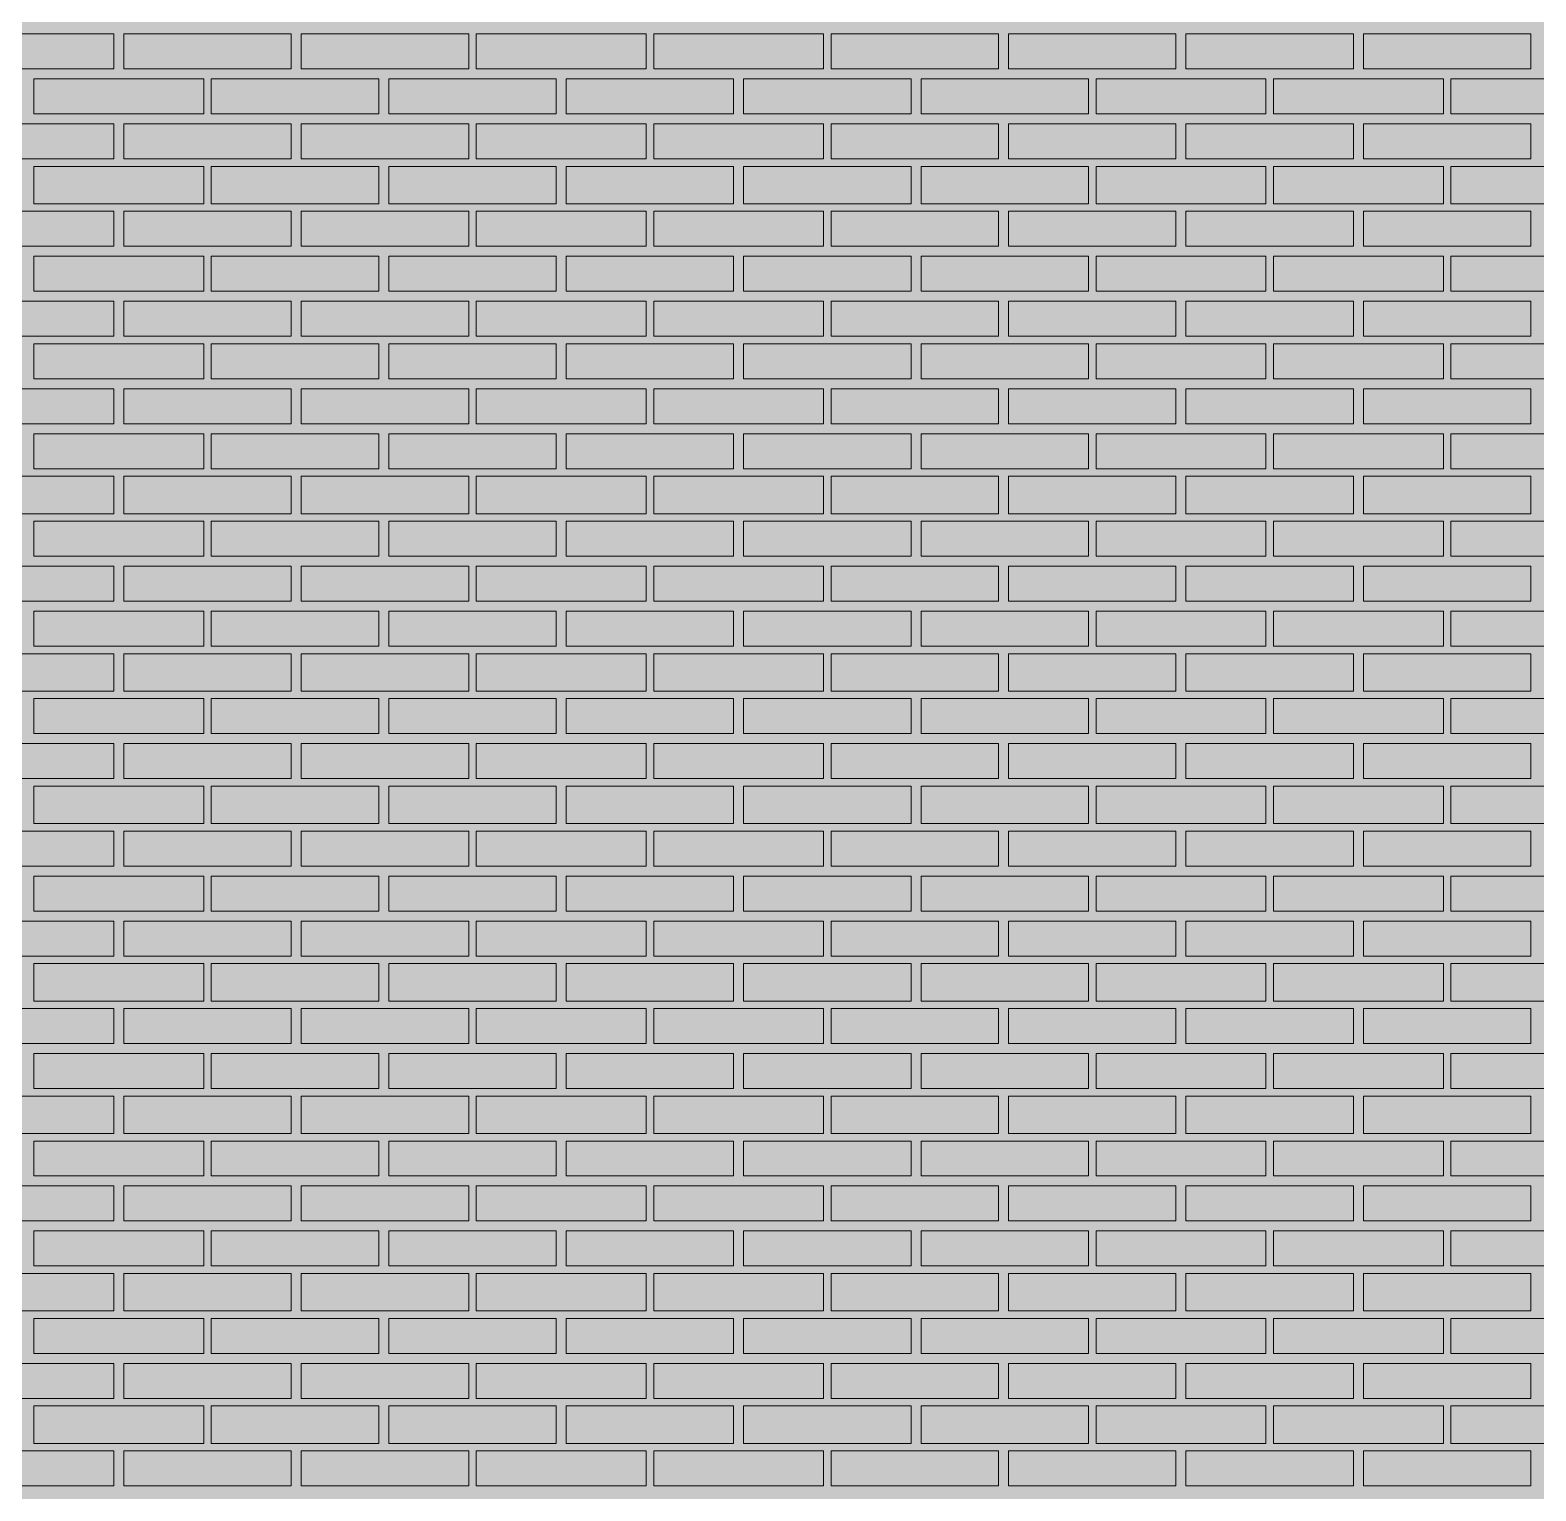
# Model space of a CAD drawing. Header units: millimetres. Extents: x -28928 to 100580, y -22867 to 36490.
# Drawn here: x 77097 to 79646, y 18319 to 20792 of the extents above; entities that cross this region are included whole.
import ezdxf

# ---------------------------------------------------------------- set-up
doc = ezdxf.new("R2010")
doc.units = ezdxf.units.MM
doc.layers.add('PDF _Геометрия', color=7, linetype='Continuous', true_color=0x8f8e8d)
doc.layers.add('PDF _Сплошная заливка', color=7, linetype='Continuous', true_color=0xffffff)

msp = doc.modelspace()

# ---------------------------------------------------------------- hatches: boundary and pattern name
at = {"layer": 'PDF _Сплошная заливка', "true_color": 0xdcd6cf, "transparency": 33554559}
msp.add_hatch(color=254, dxfattribs=at).paths.add_polyline_path([(64868.4, 16343.4), (64868.4, 19592.6), (66268.7, 19592.6), (66268.7, 16343.4), (82239.9, 16343.4), (82239.9, 30089.1), (52662.6, 30089.1), (52662.6, 16343.4), (62173.4, 16343.4), (62173.4, 19592.6), (64271.8, 19592.6), (64271.8, 16343.4)])

# ---------------------------------------------------------------- linework, layer by layer
at = {"layer": 'PDF _Геометрия', "lineweight": 9}
for points in [[(77239.1, 20785.7), (77239.1, 20726.4), (76955.7, 20726.4), (76955.7, 20785.7)], [(77539.5, 20785.7), (77539.5, 20726.4), (77256.1, 20726.4), (77256.1, 20785.7)], [(77839.9, 20785.7), (77839.9, 20726.4), (77556.4, 20726.4), (77556.4, 20785.7)], [(78140.3, 20785.7), (78140.3, 20726.4), (77852.6, 20726.4), (77852.6, 20785.7)], [(78440.7, 20785.7), (78440.7, 20726.4), (78153, 20726.4), (78153, 20785.7)], [(78736.8, 20785.7), (78736.8, 20726.4), (78453.4, 20726.4), (78453.4, 20785.7)], [(79037.2, 20785.7), (79037.2, 20726.4), (78753.7, 20726.4), (78753.7, 20785.7)], [(79337.6, 20785.7), (79337.6, 20726.4), (79054.1, 20726.4), (79054.1, 20785.7)], [(79638, 20785.7), (79638, 20726.4), (79354.5, 20726.4), (79354.5, 20785.7)], [(77391.4, 20650.3), (77247.6, 20650.3), (77103.7, 20650.3), (77103.7, 20709.5), (77247.6, 20709.5), (77391.4, 20709.5)], [(77687.6, 20650.3), (77548, 20650.3), (77404.1, 20650.3), (77404.1, 20709.5), (77548, 20709.5), (77687.6, 20709.5)], [(77988, 20650.3), (77848.4, 20650.3), (77704.5, 20650.3), (77704.5, 20709.5), (77848.4, 20709.5), (77988, 20709.5)], [(78288.4, 20650.3), (78148.7, 20650.3), (78004.9, 20650.3), (78004.9, 20709.5), (78148.7, 20709.5), (78288.4, 20709.5)], [(78588.7, 20650.3), (78444.9, 20650.3), (78305.3, 20650.3), (78305.3, 20709.5), (78444.9, 20709.5), (78588.7, 20709.5)], [(78889.1, 20650.3), (78745.3, 20650.3), (78605.7, 20650.3), (78605.7, 20709.5), (78745.3, 20709.5), (78889.1, 20709.5)], [(79189.5, 20650.3), (79045.7, 20650.3), (78901.8, 20650.3), (78901.8, 20709.5), (79045.7, 20709.5), (79189.5, 20709.5)], [(79489.9, 20650.3), (79346.1, 20650.3), (79202.2, 20650.3), (79202.2, 20709.5), (79346.1, 20709.5), (79489.9, 20709.5)], [(79790.3, 20650.3), (79646.4, 20650.3), (79502.6, 20650.3), (79502.6, 20709.5), (79646.4, 20709.5), (79790.3, 20709.5)], [(77239.1, 20633.4), (77239.1, 20574.1), (76955.7, 20574.1), (76955.7, 20633.4)], [(77539.5, 20633.4), (77539.5, 20574.1), (77256.1, 20574.1), (77256.1, 20633.4)], [(77839.9, 20633.4), (77839.9, 20574.1), (77556.4, 20574.1), (77556.4, 20633.4)], [(78140.3, 20633.4), (78140.3, 20574.1), (77852.6, 20574.1), (77852.6, 20633.4)], [(78440.7, 20633.4), (78440.7, 20574.1), (78153, 20574.1), (78153, 20633.4)], [(78736.8, 20633.4), (78736.8, 20574.1), (78453.4, 20574.1), (78453.4, 20633.4)], [(79037.2, 20633.4), (79037.2, 20574.1), (78753.7, 20574.1), (78753.7, 20633.4)], [(79337.6, 20633.4), (79337.6, 20574.1), (79054.1, 20574.1), (79054.1, 20633.4)], [(79638, 20633.4), (79638, 20574.1), (79354.5, 20574.1), (79354.5, 20633.4)], [(77391.4, 20498), (77247.6, 20498), (77103.7, 20498), (77103.7, 20561.4), (77247.6, 20561.4), (77391.4, 20561.4)], [(77687.6, 20498), (77548, 20498), (77404.1, 20498), (77404.1, 20561.4), (77548, 20561.4), (77687.6, 20561.4)], [(77988, 20498), (77848.4, 20498), (77704.5, 20498), (77704.5, 20561.4), (77848.4, 20561.4), (77988, 20561.4)], [(78288.4, 20498), (78148.7, 20498), (78004.9, 20498), (78004.9, 20561.4), (78148.7, 20561.4), (78288.4, 20561.4)], [(78588.7, 20498), (78444.9, 20498), (78305.3, 20498), (78305.3, 20561.4), (78444.9, 20561.4), (78588.7, 20561.4)], [(78889.1, 20498), (78745.3, 20498), (78605.7, 20498), (78605.7, 20561.4), (78745.3, 20561.4), (78889.1, 20561.4)], [(79189.5, 20498), (79045.7, 20498), (78901.8, 20498), (78901.8, 20561.4), (79045.7, 20561.4), (79189.5, 20561.4)], [(79489.9, 20498), (79346.1, 20498), (79202.2, 20498), (79202.2, 20561.4), (79346.1, 20561.4), (79489.9, 20561.4)], [(79790.3, 20498), (79646.4, 20498), (79502.6, 20498), (79502.6, 20561.4), (79646.4, 20561.4), (79790.3, 20561.4)], [(77239.1, 20485.3), (77239.1, 20426), (76955.7, 20426), (76955.7, 20485.3)], [(77539.5, 20485.3), (77539.5, 20426), (77256.1, 20426), (77256.1, 20485.3)], [(77839.9, 20485.3), (77839.9, 20426), (77556.4, 20426), (77556.4, 20485.3)], [(78140.3, 20485.3), (78140.3, 20426), (77852.6, 20426), (77852.6, 20485.3)], [(78440.7, 20485.3), (78440.7, 20426), (78153, 20426), (78153, 20485.3)], [(78736.8, 20485.3), (78736.8, 20426), (78453.4, 20426), (78453.4, 20485.3)], [(79037.2, 20485.3), (79037.2, 20426), (78753.7, 20426), (78753.7, 20485.3)], [(79337.6, 20485.3), (79337.6, 20426), (79054.1, 20426), (79054.1, 20485.3)], [(79638, 20485.3), (79638, 20426), (79354.5, 20426), (79354.5, 20485.3)], [(77391.4, 20349.9), (77247.6, 20349.9), (77103.7, 20349.9), (77103.7, 20409.1), (77247.6, 20409.1), (77391.4, 20409.1)], [(77687.6, 20349.9), (77548, 20349.9), (77404.1, 20349.9), (77404.1, 20409.1), (77548, 20409.1), (77687.6, 20409.1)], [(77988, 20349.9), (77848.4, 20349.9), (77704.5, 20349.9), (77704.5, 20409.1), (77848.4, 20409.1), (77988, 20409.1)], [(78288.4, 20349.9), (78148.7, 20349.9), (78004.9, 20349.9), (78004.9, 20409.1), (78148.7, 20409.1), (78288.4, 20409.1)], [(78588.7, 20349.9), (78444.9, 20349.9), (78305.3, 20349.9), (78305.3, 20409.1), (78444.9, 20409.1), (78588.7, 20409.1)], [(78889.1, 20349.9), (78745.3, 20349.9), (78605.7, 20349.9), (78605.7, 20409.1), (78745.3, 20409.1), (78889.1, 20409.1)], [(79189.5, 20349.9), (79045.7, 20349.9), (78901.8, 20349.9), (78901.8, 20409.1), (79045.7, 20409.1), (79189.5, 20409.1)], [(79489.9, 20349.9), (79346.1, 20349.9), (79202.2, 20349.9), (79202.2, 20409.1), (79346.1, 20409.1), (79489.9, 20409.1)], [(79790.3, 20349.9), (79646.4, 20349.9), (79502.6, 20349.9), (79502.6, 20409.1), (79646.4, 20409.1), (79790.3, 20409.1)], [(77239.1, 20333), (77239.1, 20273.7), (76955.7, 20273.7), (76955.7, 20333)], [(77539.5, 20333), (77539.5, 20273.7), (77256.1, 20273.7), (77256.1, 20333)], [(77839.9, 20333), (77839.9, 20273.7), (77556.4, 20273.7), (77556.4, 20333)], [(78140.3, 20333), (78140.3, 20273.7), (77852.6, 20273.7), (77852.6, 20333)], [(78440.7, 20333), (78440.7, 20273.7), (78153, 20273.7), (78153, 20333)], [(78736.8, 20333), (78736.8, 20273.7), (78453.4, 20273.7), (78453.4, 20333)], [(79037.2, 20333), (79037.2, 20273.7), (78753.7, 20273.7), (78753.7, 20333)], [(79337.6, 20333), (79337.6, 20273.7), (79054.1, 20273.7), (79054.1, 20333)], [(79638, 20333), (79638, 20273.7), (79354.5, 20273.7), (79354.5, 20333)], [(77391.4, 20201.8), (77247.6, 20201.8), (77103.7, 20201.8), (77103.7, 20261), (77247.6, 20261), (77391.4, 20261)], [(77687.6, 20201.8), (77548, 20201.8), (77404.1, 20201.8), (77404.1, 20261), (77548, 20261), (77687.6, 20261)], [(77988, 20201.8), (77848.4, 20201.8), (77704.5, 20201.8), (77704.5, 20261), (77848.4, 20261), (77988, 20261)], [(78288.4, 20201.8), (78148.7, 20201.8), (78004.9, 20201.8), (78004.9, 20261), (78148.7, 20261), (78288.4, 20261)], [(78588.7, 20201.8), (78444.9, 20201.8), (78305.3, 20201.8), (78305.3, 20261), (78444.9, 20261), (78588.7, 20261)], [(78889.1, 20201.8), (78745.3, 20201.8), (78605.7, 20201.8), (78605.7, 20261), (78745.3, 20261), (78889.1, 20261)], [(79189.5, 20201.8), (79045.7, 20201.8), (78901.8, 20201.8), (78901.8, 20261), (79045.7, 20261), (79189.5, 20261)], [(79489.9, 20201.8), (79346.1, 20201.8), (79202.2, 20201.8), (79202.2, 20261), (79346.1, 20261), (79489.9, 20261)], [(79790.3, 20201.8), (79646.4, 20201.8), (79502.6, 20201.8), (79502.6, 20261), (79646.4, 20261), (79790.3, 20261)], [(77239.1, 20184.9), (77239.1, 20125.7), (76955.7, 20125.7), (76955.7, 20184.9)], [(77539.5, 20184.9), (77539.5, 20125.7), (77256.1, 20125.7), (77256.1, 20184.9)], [(77839.9, 20184.9), (77839.9, 20125.7), (77556.4, 20125.7), (77556.4, 20184.9)], [(78140.3, 20184.9), (78140.3, 20125.7), (77852.6, 20125.7), (77852.6, 20184.9)], [(78440.7, 20184.9), (78440.7, 20125.7), (78153, 20125.7), (78153, 20184.9)], [(78736.8, 20184.9), (78736.8, 20125.7), (78453.4, 20125.7), (78453.4, 20184.9)], [(79037.2, 20184.9), (79037.2, 20125.7), (78753.7, 20125.7), (78753.7, 20184.9)], [(79337.6, 20184.9), (79337.6, 20125.7), (79054.1, 20125.7), (79054.1, 20184.9)], [(79638, 20184.9), (79638, 20125.7), (79354.5, 20125.7), (79354.5, 20184.9)], [(77391.4, 20049.5), (77247.6, 20049.5), (77103.7, 20049.5), (77103.7, 20108.7), (77247.6, 20108.7), (77391.4, 20108.7)], [(77687.6, 20049.5), (77548, 20049.5), (77404.1, 20049.5), (77404.1, 20108.7), (77548, 20108.7), (77687.6, 20108.7)], [(77988, 20049.5), (77848.4, 20049.5), (77704.5, 20049.5), (77704.5, 20108.7), (77848.4, 20108.7), (77988, 20108.7)], [(78288.4, 20049.5), (78148.7, 20049.5), (78004.9, 20049.5), (78004.9, 20108.7), (78148.7, 20108.7), (78288.4, 20108.7)], [(78588.7, 20049.5), (78444.9, 20049.5), (78305.3, 20049.5), (78305.3, 20108.7), (78444.9, 20108.7), (78588.7, 20108.7)], [(78889.1, 20049.5), (78745.3, 20049.5), (78605.7, 20049.5), (78605.7, 20108.7), (78745.3, 20108.7), (78889.1, 20108.7)], [(79189.5, 20049.5), (79045.7, 20049.5), (78901.8, 20049.5), (78901.8, 20108.7), (79045.7, 20108.7), (79189.5, 20108.7)], [(79489.9, 20049.5), (79346.1, 20049.5), (79202.2, 20049.5), (79202.2, 20108.7), (79346.1, 20108.7), (79489.9, 20108.7)], [(79790.3, 20049.5), (79646.4, 20049.5), (79502.6, 20049.5), (79502.6, 20108.7), (79646.4, 20108.7), (79790.3, 20108.7)], [(77239.1, 20036.8), (77239.1, 19973.4), (76955.7, 19973.4), (76955.7, 20036.8)], [(77539.5, 20036.8), (77539.5, 19973.4), (77256.1, 19973.4), (77256.1, 20036.8)], [(77839.9, 20036.8), (77839.9, 19973.4), (77556.4, 19973.4), (77556.4, 20036.8)], [(78140.3, 20036.8), (78140.3, 19973.4), (77852.6, 19973.4), (77852.6, 20036.8)], [(78440.7, 20036.8), (78440.7, 19973.4), (78153, 19973.4), (78153, 20036.8)], [(78736.8, 20036.8), (78736.8, 19973.4), (78453.4, 19973.4), (78453.4, 20036.8)], [(79037.2, 20036.8), (79037.2, 19973.4), (78753.7, 19973.4), (78753.7, 20036.8)], [(79337.6, 20036.8), (79337.6, 19973.4), (79054.1, 19973.4), (79054.1, 20036.8)], [(79638, 20036.8), (79638, 19973.4), (79354.5, 19973.4), (79354.5, 20036.8)], [(77391.4, 19901.4), (77247.6, 19901.4), (77103.7, 19901.4), (77103.7, 19960.7), (77247.6, 19960.7), (77391.4, 19960.7)], [(77687.6, 19901.4), (77548, 19901.4), (77404.1, 19901.4), (77404.1, 19960.7), (77548, 19960.7), (77687.6, 19960.7)], [(77988, 19901.4), (77848.4, 19901.4), (77704.5, 19901.4), (77704.5, 19960.7), (77848.4, 19960.7), (77988, 19960.7)], [(78288.4, 19901.4), (78148.7, 19901.4), (78004.9, 19901.4), (78004.9, 19960.7), (78148.7, 19960.7), (78288.4, 19960.7)], [(78588.7, 19901.4), (78444.9, 19901.4), (78305.3, 19901.4), (78305.3, 19960.7), (78444.9, 19960.7), (78588.7, 19960.7)], [(78889.1, 19901.4), (78745.3, 19901.4), (78605.7, 19901.4), (78605.7, 19960.7), (78745.3, 19960.7), (78889.1, 19960.7)], [(79189.5, 19901.4), (79045.7, 19901.4), (78901.8, 19901.4), (78901.8, 19960.7), (79045.7, 19960.7), (79189.5, 19960.7)], [(79489.9, 19901.4), (79346.1, 19901.4), (79202.2, 19901.4), (79202.2, 19960.7), (79346.1, 19960.7), (79489.9, 19960.7)], [(79790.3, 19901.4), (79646.4, 19901.4), (79502.6, 19901.4), (79502.6, 19960.7), (79646.4, 19960.7), (79790.3, 19960.7)], [(77239.1, 19884.5), (77239.1, 19825.3), (76955.7, 19825.3), (76955.7, 19884.5)], [(77539.5, 19884.5), (77539.5, 19825.3), (77256.1, 19825.3), (77256.1, 19884.5)], [(77839.9, 19884.5), (77839.9, 19825.3), (77556.4, 19825.3), (77556.4, 19884.5)], [(78140.3, 19884.5), (78140.3, 19825.3), (77852.6, 19825.3), (77852.6, 19884.5)], [(78440.7, 19884.5), (78440.7, 19825.3), (78153, 19825.3), (78153, 19884.5)], [(78736.8, 19884.5), (78736.8, 19825.3), (78453.4, 19825.3), (78453.4, 19884.5)], [(79037.2, 19884.5), (79037.2, 19825.3), (78753.7, 19825.3), (78753.7, 19884.5)], [(79337.6, 19884.5), (79337.6, 19825.3), (79054.1, 19825.3), (79054.1, 19884.5)], [(79638, 19884.5), (79638, 19825.3), (79354.5, 19825.3), (79354.5, 19884.5)], [(77391.4, 19749.1), (77247.6, 19749.1), (77103.7, 19749.1), (77103.7, 19808.4), (77247.6, 19808.4), (77391.4, 19808.4)], [(77687.6, 19749.1), (77548, 19749.1), (77404.1, 19749.1), (77404.1, 19808.4), (77548, 19808.4), (77687.6, 19808.4)], [(77988, 19749.1), (77848.4, 19749.1), (77704.5, 19749.1), (77704.5, 19808.4), (77848.4, 19808.4), (77988, 19808.4)], [(78288.4, 19749.1), (78148.7, 19749.1), (78004.9, 19749.1), (78004.9, 19808.4), (78148.7, 19808.4), (78288.4, 19808.4)], [(78588.7, 19749.1), (78444.9, 19749.1), (78305.3, 19749.1), (78305.3, 19808.4), (78444.9, 19808.4), (78588.7, 19808.4)], [(78889.1, 19749.1), (78745.3, 19749.1), (78605.7, 19749.1), (78605.7, 19808.4), (78745.3, 19808.4), (78889.1, 19808.4)], [(79189.5, 19749.1), (79045.7, 19749.1), (78901.8, 19749.1), (78901.8, 19808.4), (79045.7, 19808.4), (79189.5, 19808.4)], [(79489.9, 19749.1), (79346.1, 19749.1), (79202.2, 19749.1), (79202.2, 19808.4), (79346.1, 19808.4), (79489.9, 19808.4)], [(79790.3, 19749.1), (79646.4, 19749.1), (79502.6, 19749.1), (79502.6, 19808.4), (79646.4, 19808.4), (79790.3, 19808.4)], [(77239.1, 19736.4), (77239.1, 19673), (76955.7, 19673), (76955.7, 19736.4)], [(77539.5, 19736.4), (77539.5, 19673), (77256.1, 19673), (77256.1, 19736.4)], [(77839.9, 19736.4), (77839.9, 19673), (77556.4, 19673), (77556.4, 19736.4)], [(78140.3, 19736.4), (78140.3, 19673), (77852.6, 19673), (77852.6, 19736.4)], [(78440.7, 19736.4), (78440.7, 19673), (78153, 19673), (78153, 19736.4)], [(78736.8, 19736.4), (78736.8, 19673), (78453.4, 19673), (78453.4, 19736.4)], [(79037.2, 19736.4), (79037.2, 19673), (78753.7, 19673), (78753.7, 19736.4)], [(79337.6, 19736.4), (79337.6, 19673), (79054.1, 19673), (79054.1, 19736.4)], [(79638, 19736.4), (79638, 19673), (79354.5, 19673), (79354.5, 19736.4)], [(77391.4, 19601), (77247.6, 19601), (77103.7, 19601), (77103.7, 19660.3), (77247.6, 19660.3), (77391.4, 19660.3)], [(77687.6, 19601), (77548, 19601), (77404.1, 19601), (77404.1, 19660.3), (77548, 19660.3), (77687.6, 19660.3)], [(77988, 19601), (77848.4, 19601), (77704.5, 19601), (77704.5, 19660.3), (77848.4, 19660.3), (77988, 19660.3)], [(78288.4, 19601), (78148.7, 19601), (78004.9, 19601), (78004.9, 19660.3), (78148.7, 19660.3), (78288.4, 19660.3)], [(78588.7, 19601), (78444.9, 19601), (78305.3, 19601), (78305.3, 19660.3), (78444.9, 19660.3), (78588.7, 19660.3)], [(78889.1, 19601), (78745.3, 19601), (78605.7, 19601), (78605.7, 19660.3), (78745.3, 19660.3), (78889.1, 19660.3)], [(79189.5, 19601), (79045.7, 19601), (78901.8, 19601), (78901.8, 19660.3), (79045.7, 19660.3), (79189.5, 19660.3)], [(79489.9, 19601), (79346.1, 19601), (79202.2, 19601), (79202.2, 19660.3), (79346.1, 19660.3), (79489.9, 19660.3)], [(79790.3, 19601), (79646.4, 19601), (79502.6, 19601), (79502.6, 19660.3), (79646.4, 19660.3), (79790.3, 19660.3)], [(77239.1, 19584.1), (77239.1, 19524.9), (76955.7, 19524.9), (76955.7, 19584.1)], [(77539.5, 19584.1), (77539.5, 19524.9), (77256.1, 19524.9), (77256.1, 19584.1)], [(77839.9, 19584.1), (77839.9, 19524.9), (77556.4, 19524.9), (77556.4, 19584.1)], [(78140.3, 19584.1), (78140.3, 19524.9), (77852.6, 19524.9), (77852.6, 19584.1)], [(78440.7, 19584.1), (78440.7, 19524.9), (78153, 19524.9), (78153, 19584.1)], [(78736.8, 19584.1), (78736.8, 19524.9), (78453.4, 19524.9), (78453.4, 19584.1)], [(79037.2, 19584.1), (79037.2, 19524.9), (78753.7, 19524.9), (78753.7, 19584.1)], [(79337.6, 19584.1), (79337.6, 19524.9), (79054.1, 19524.9), (79054.1, 19584.1)], [(79638, 19584.1), (79638, 19524.9), (79354.5, 19524.9), (79354.5, 19584.1)], [(77391.4, 19448.7), (77247.6, 19448.7), (77103.7, 19448.7), (77103.7, 19512.2), (77247.6, 19512.2), (77391.4, 19512.2)], [(77687.6, 19448.7), (77548, 19448.7), (77404.1, 19448.7), (77404.1, 19512.2), (77548, 19512.2), (77687.6, 19512.2)], [(77988, 19448.7), (77848.4, 19448.7), (77704.5, 19448.7), (77704.5, 19512.2), (77848.4, 19512.2), (77988, 19512.2)], [(78288.4, 19448.7), (78148.7, 19448.7), (78004.9, 19448.7), (78004.9, 19512.2), (78148.7, 19512.2), (78288.4, 19512.2)], [(78588.7, 19448.7), (78444.9, 19448.7), (78305.3, 19448.7), (78305.3, 19512.2), (78444.9, 19512.2), (78588.7, 19512.2)], [(78889.1, 19448.7), (78745.3, 19448.7), (78605.7, 19448.7), (78605.7, 19512.2), (78745.3, 19512.2), (78889.1, 19512.2)], [(79189.5, 19448.7), (79045.7, 19448.7), (78901.8, 19448.7), (78901.8, 19512.2), (79045.7, 19512.2), (79189.5, 19512.2)], [(79489.9, 19448.7), (79346.1, 19448.7), (79202.2, 19448.7), (79202.2, 19512.2), (79346.1, 19512.2), (79489.9, 19512.2)], [(79790.3, 19448.7), (79646.4, 19448.7), (79502.6, 19448.7), (79502.6, 19512.2), (79646.4, 19512.2), (79790.3, 19512.2)], [(77239.1, 19436), (77239.1, 19376.8), (76955.7, 19376.8), (76955.7, 19436)], [(77539.5, 19436), (77539.5, 19376.8), (77256.1, 19376.8), (77256.1, 19436)], [(77839.9, 19436), (77839.9, 19376.8), (77556.4, 19376.8), (77556.4, 19436)], [(78140.3, 19436), (78140.3, 19376.8), (77852.6, 19376.8), (77852.6, 19436)], [(78440.7, 19436), (78440.7, 19376.8), (78153, 19376.8), (78153, 19436)], [(78736.8, 19436), (78736.8, 19376.8), (78453.4, 19376.8), (78453.4, 19436)], [(79037.2, 19436), (79037.2, 19376.8), (78753.7, 19376.8), (78753.7, 19436)], [(79337.6, 19436), (79337.6, 19376.8), (79054.1, 19376.8), (79054.1, 19436)], [(79638, 19436), (79638, 19376.8), (79354.5, 19376.8), (79354.5, 19436)], [(77391.4, 19300.7), (77247.6, 19300.7), (77103.7, 19300.7), (77103.7, 19359.9), (77247.6, 19359.9), (77391.4, 19359.9)], [(77687.6, 19300.7), (77548, 19300.7), (77404.1, 19300.7), (77404.1, 19359.9), (77548, 19359.9), (77687.6, 19359.9)], [(77988, 19300.7), (77848.4, 19300.7), (77704.5, 19300.7), (77704.5, 19359.9), (77848.4, 19359.9), (77988, 19359.9)], [(78288.4, 19300.7), (78148.7, 19300.7), (78004.9, 19300.7), (78004.9, 19359.9), (78148.7, 19359.9), (78288.4, 19359.9)], [(78588.7, 19300.7), (78444.9, 19300.7), (78305.3, 19300.7), (78305.3, 19359.9), (78444.9, 19359.9), (78588.7, 19359.9)], [(78889.1, 19300.7), (78745.3, 19300.7), (78605.7, 19300.7), (78605.7, 19359.9), (78745.3, 19359.9), (78889.1, 19359.9)], [(79189.5, 19300.7), (79045.7, 19300.7), (78901.8, 19300.7), (78901.8, 19359.9), (79045.7, 19359.9), (79189.5, 19359.9)], [(79489.9, 19300.7), (79346.1, 19300.7), (79202.2, 19300.7), (79202.2, 19359.9), (79346.1, 19359.9), (79489.9, 19359.9)], [(79790.3, 19300.7), (79646.4, 19300.7), (79502.6, 19300.7), (79502.6, 19359.9), (79646.4, 19359.9), (79790.3, 19359.9)], [(77239.1, 19283.7), (77239.1, 19224.5), (76955.7, 19224.5), (76955.7, 19283.7)], [(77539.5, 19283.7), (77539.5, 19224.5), (77256.1, 19224.5), (77256.1, 19283.7)], [(77839.9, 19283.7), (77839.9, 19224.5), (77556.4, 19224.5), (77556.4, 19283.7)], [(78140.3, 19283.7), (78140.3, 19224.5), (77852.6, 19224.5), (77852.6, 19283.7)], [(78440.7, 19283.7), (78440.7, 19224.5), (78153, 19224.5), (78153, 19283.7)], [(78736.8, 19283.7), (78736.8, 19224.5), (78453.4, 19224.5), (78453.4, 19283.7)], [(79037.2, 19283.7), (79037.2, 19224.5), (78753.7, 19224.5), (78753.7, 19283.7)], [(79337.6, 19283.7), (79337.6, 19224.5), (79054.1, 19224.5), (79054.1, 19283.7)], [(79638, 19283.7), (79638, 19224.5), (79354.5, 19224.5), (79354.5, 19283.7)], [(77391.4, 19148.4), (77247.6, 19148.4), (77103.7, 19148.4), (77103.7, 19211.8), (77247.6, 19211.8), (77391.4, 19211.8)], [(77687.6, 19148.4), (77548, 19148.4), (77404.1, 19148.4), (77404.1, 19211.8), (77548, 19211.8), (77687.6, 19211.8)], [(77988, 19148.4), (77848.4, 19148.4), (77704.5, 19148.4), (77704.5, 19211.8), (77848.4, 19211.8), (77988, 19211.8)], [(78288.4, 19148.4), (78148.7, 19148.4), (78004.9, 19148.4), (78004.9, 19211.8), (78148.7, 19211.8), (78288.4, 19211.8)], [(78588.7, 19148.4), (78444.9, 19148.4), (78305.3, 19148.4), (78305.3, 19211.8), (78444.9, 19211.8), (78588.7, 19211.8)], [(78889.1, 19148.4), (78745.3, 19148.4), (78605.7, 19148.4), (78605.7, 19211.8), (78745.3, 19211.8), (78889.1, 19211.8)], [(79189.5, 19148.4), (79045.7, 19148.4), (78901.8, 19148.4), (78901.8, 19211.8), (79045.7, 19211.8), (79189.5, 19211.8)], [(79489.9, 19148.4), (79346.1, 19148.4), (79202.2, 19148.4), (79202.2, 19211.8), (79346.1, 19211.8), (79489.9, 19211.8)], [(79790.3, 19148.4), (79646.4, 19148.4), (79502.6, 19148.4), (79502.6, 19211.8), (79646.4, 19211.8), (79790.3, 19211.8)], [(77239.1, 19135.7), (77239.1, 19076.4), (76955.7, 19076.4), (76955.7, 19135.7)], [(77539.5, 19135.7), (77539.5, 19076.4), (77256.1, 19076.4), (77256.1, 19135.7)], [(77839.9, 19135.7), (77839.9, 19076.4), (77556.4, 19076.4), (77556.4, 19135.7)], [(78140.3, 19135.7), (78140.3, 19076.4), (77852.6, 19076.4), (77852.6, 19135.7)], [(78440.7, 19135.7), (78440.7, 19076.4), (78153, 19076.4), (78153, 19135.7)], [(78736.8, 19135.7), (78736.8, 19076.4), (78453.4, 19076.4), (78453.4, 19135.7)], [(79037.2, 19135.7), (79037.2, 19076.4), (78753.7, 19076.4), (78753.7, 19135.7)], [(79337.6, 19135.7), (79337.6, 19076.4), (79054.1, 19076.4), (79054.1, 19135.7)], [(79638, 19135.7), (79638, 19076.4), (79354.5, 19076.4), (79354.5, 19135.7)], [(77391.4, 19000.3), (77247.6, 19000.3), (77103.7, 19000.3), (77103.7, 19059.5), (77247.6, 19059.5), (77391.4, 19059.5)], [(77687.6, 19000.3), (77548, 19000.3), (77404.1, 19000.3), (77404.1, 19059.5), (77548, 19059.5), (77687.6, 19059.5)], [(77988, 19000.3), (77848.4, 19000.3), (77704.5, 19000.3), (77704.5, 19059.5), (77848.4, 19059.5), (77988, 19059.5)], [(78288.4, 19000.3), (78148.7, 19000.3), (78004.9, 19000.3), (78004.9, 19059.5), (78148.7, 19059.5), (78288.4, 19059.5)], [(78588.7, 19000.3), (78444.9, 19000.3), (78305.3, 19000.3), (78305.3, 19059.5), (78444.9, 19059.5), (78588.7, 19059.5)], [(78889.1, 19000.3), (78745.3, 19000.3), (78605.7, 19000.3), (78605.7, 19059.5), (78745.3, 19059.5), (78889.1, 19059.5)], [(79189.5, 19000.3), (79045.7, 19000.3), (78901.8, 19000.3), (78901.8, 19059.5), (79045.7, 19059.5), (79189.5, 19059.5)], [(79489.9, 19000.3), (79346.1, 19000.3), (79202.2, 19000.3), (79202.2, 19059.5), (79346.1, 19059.5), (79489.9, 19059.5)], [(79790.3, 19000.3), (79646.4, 19000.3), (79502.6, 19000.3), (79502.6, 19059.5), (79646.4, 19059.5), (79790.3, 19059.5)], [(77239.1, 18987.6), (77239.1, 18924.1), (76955.7, 18924.1), (76955.7, 18987.6)], [(77539.5, 18987.6), (77539.5, 18924.1), (77256.1, 18924.1), (77256.1, 18987.6)], [(77839.9, 18987.6), (77839.9, 18924.1), (77556.4, 18924.1), (77556.4, 18987.6)], [(78140.3, 18987.6), (78140.3, 18924.1), (77852.6, 18924.1), (77852.6, 18987.6)], [(78440.7, 18987.6), (78440.7, 18924.1), (78153, 18924.1), (78153, 18987.6)], [(78736.8, 18987.6), (78736.8, 18924.1), (78453.4, 18924.1), (78453.4, 18987.6)], [(79037.2, 18987.6), (79037.2, 18924.1), (78753.7, 18924.1), (78753.7, 18987.6)], [(79337.6, 18987.6), (79337.6, 18924.1), (79054.1, 18924.1), (79054.1, 18987.6)], [(79638, 18987.6), (79638, 18924.1), (79354.5, 18924.1), (79354.5, 18987.6)], [(77391.4, 18852.2), (77247.6, 18852.2), (77103.7, 18852.2), (77103.7, 18911.4), (77247.6, 18911.4), (77391.4, 18911.4)], [(77687.6, 18852.2), (77548, 18852.2), (77404.1, 18852.2), (77404.1, 18911.4), (77548, 18911.4), (77687.6, 18911.4)], [(77988, 18852.2), (77848.4, 18852.2), (77704.5, 18852.2), (77704.5, 18911.4), (77848.4, 18911.4), (77988, 18911.4)], [(78288.4, 18852.2), (78148.7, 18852.2), (78004.9, 18852.2), (78004.9, 18911.4), (78148.7, 18911.4), (78288.4, 18911.4)], [(78588.7, 18852.2), (78444.9, 18852.2), (78305.3, 18852.2), (78305.3, 18911.4), (78444.9, 18911.4), (78588.7, 18911.4)], [(78889.1, 18852.2), (78745.3, 18852.2), (78605.7, 18852.2), (78605.7, 18911.4), (78745.3, 18911.4), (78889.1, 18911.4)], [(79189.5, 18852.2), (79045.7, 18852.2), (78901.8, 18852.2), (78901.8, 18911.4), (79045.7, 18911.4), (79189.5, 18911.4)], [(79489.9, 18852.2), (79346.1, 18852.2), (79202.2, 18852.2), (79202.2, 18911.4), (79346.1, 18911.4), (79489.9, 18911.4)], [(79790.3, 18852.2), (79646.4, 18852.2), (79502.6, 18852.2), (79502.6, 18911.4), (79646.4, 18911.4), (79790.3, 18911.4)], [(77239.1, 18835.3), (77239.1, 18776), (76955.7, 18776), (76955.7, 18835.3)], [(77539.5, 18835.3), (77539.5, 18776), (77256.1, 18776), (77256.1, 18835.3)], [(77839.9, 18835.3), (77839.9, 18776), (77556.4, 18776), (77556.4, 18835.3)], [(78140.3, 18835.3), (78140.3, 18776), (77852.6, 18776), (77852.6, 18835.3)], [(78440.7, 18835.3), (78440.7, 18776), (78153, 18776), (78153, 18835.3)], [(78736.8, 18835.3), (78736.8, 18776), (78453.4, 18776), (78453.4, 18835.3)], [(79037.2, 18835.3), (79037.2, 18776), (78753.7, 18776), (78753.7, 18835.3)], [(79337.6, 18835.3), (79337.6, 18776), (79054.1, 18776), (79054.1, 18835.3)], [(79638, 18835.3), (79638, 18776), (79354.5, 18776), (79354.5, 18835.3)], [(77391.4, 18699.9), (77247.6, 18699.9), (77103.7, 18699.9), (77103.7, 18759.1), (77247.6, 18759.1), (77391.4, 18759.1)], [(77687.6, 18699.9), (77548, 18699.9), (77404.1, 18699.9), (77404.1, 18759.1), (77548, 18759.1), (77687.6, 18759.1)], [(77988, 18699.9), (77848.4, 18699.9), (77704.5, 18699.9), (77704.5, 18759.1), (77848.4, 18759.1), (77988, 18759.1)], [(78288.4, 18699.9), (78148.7, 18699.9), (78004.9, 18699.9), (78004.9, 18759.1), (78148.7, 18759.1), (78288.4, 18759.1)], [(78588.7, 18699.9), (78444.9, 18699.9), (78305.3, 18699.9), (78305.3, 18759.1), (78444.9, 18759.1), (78588.7, 18759.1)], [(78889.1, 18699.9), (78745.3, 18699.9), (78605.7, 18699.9), (78605.7, 18759.1), (78745.3, 18759.1), (78889.1, 18759.1)], [(79189.5, 18699.9), (79045.7, 18699.9), (78901.8, 18699.9), (78901.8, 18759.1), (79045.7, 18759.1), (79189.5, 18759.1)], [(79489.9, 18699.9), (79346.1, 18699.9), (79202.2, 18699.9), (79202.2, 18759.1), (79346.1, 18759.1), (79489.9, 18759.1)], [(79790.3, 18699.9), (79646.4, 18699.9), (79502.6, 18699.9), (79502.6, 18759.1), (79646.4, 18759.1), (79790.3, 18759.1)], [(77239.1, 18687.2), (77239.1, 18623.7), (76955.7, 18623.7), (76955.7, 18687.2)], [(77539.5, 18687.2), (77539.5, 18623.7), (77256.1, 18623.7), (77256.1, 18687.2)], [(77839.9, 18687.2), (77839.9, 18623.7), (77556.4, 18623.7), (77556.4, 18687.2)], [(78140.3, 18687.2), (78140.3, 18623.7), (77852.6, 18623.7), (77852.6, 18687.2)], [(78440.7, 18687.2), (78440.7, 18623.7), (78153, 18623.7), (78153, 18687.2)], [(78736.8, 18687.2), (78736.8, 18623.7), (78453.4, 18623.7), (78453.4, 18687.2)], [(79037.2, 18687.2), (79037.2, 18623.7), (78753.7, 18623.7), (78753.7, 18687.2)], [(79337.6, 18687.2), (79337.6, 18623.7), (79054.1, 18623.7), (79054.1, 18687.2)], [(79638, 18687.2), (79638, 18623.7), (79354.5, 18623.7), (79354.5, 18687.2)], [(77391.4, 18551.8), (77247.6, 18551.8), (77103.7, 18551.8), (77103.7, 18611), (77247.6, 18611), (77391.4, 18611)], [(77687.6, 18551.8), (77548, 18551.8), (77404.1, 18551.8), (77404.1, 18611), (77548, 18611), (77687.6, 18611)], [(77988, 18551.8), (77848.4, 18551.8), (77704.5, 18551.8), (77704.5, 18611), (77848.4, 18611), (77988, 18611)], [(78288.4, 18551.8), (78148.7, 18551.8), (78004.9, 18551.8), (78004.9, 18611), (78148.7, 18611), (78288.4, 18611)], [(78588.7, 18551.8), (78444.9, 18551.8), (78305.3, 18551.8), (78305.3, 18611), (78444.9, 18611), (78588.7, 18611)], [(78889.1, 18551.8), (78745.3, 18551.8), (78605.7, 18551.8), (78605.7, 18611), (78745.3, 18611), (78889.1, 18611)], [(79189.5, 18551.8), (79045.7, 18551.8), (78901.8, 18551.8), (78901.8, 18611), (79045.7, 18611), (79189.5, 18611)], [(79489.9, 18551.8), (79346.1, 18551.8), (79202.2, 18551.8), (79202.2, 18611), (79346.1, 18611), (79489.9, 18611)], [(79790.3, 18551.8), (79646.4, 18551.8), (79502.6, 18551.8), (79502.6, 18611), (79646.4, 18611), (79790.3, 18611)], [(77239.1, 18534.9), (77239.1, 18475.7), (76955.7, 18475.7), (76955.7, 18534.9)], [(77539.5, 18534.9), (77539.5, 18475.7), (77256.1, 18475.7), (77256.1, 18534.9)], [(77839.9, 18534.9), (77839.9, 18475.7), (77556.4, 18475.7), (77556.4, 18534.9)], [(78140.3, 18534.9), (78140.3, 18475.7), (77852.6, 18475.7), (77852.6, 18534.9)], [(78440.7, 18534.9), (78440.7, 18475.7), (78153, 18475.7), (78153, 18534.9)], [(78736.8, 18534.9), (78736.8, 18475.7), (78453.4, 18475.7), (78453.4, 18534.9)], [(79037.2, 18534.9), (79037.2, 18475.7), (78753.7, 18475.7), (78753.7, 18534.9)], [(79337.6, 18534.9), (79337.6, 18475.7), (79054.1, 18475.7), (79054.1, 18534.9)], [(79638, 18534.9), (79638, 18475.7), (79354.5, 18475.7), (79354.5, 18534.9)], [(77391.4, 18399.5), (77247.6, 18399.5), (77103.7, 18399.5), (77103.7, 18463), (77247.6, 18463), (77391.4, 18463)], [(77687.6, 18399.5), (77548, 18399.5), (77404.1, 18399.5), (77404.1, 18463), (77548, 18463), (77687.6, 18463)], [(77988, 18399.5), (77848.4, 18399.5), (77704.5, 18399.5), (77704.5, 18463), (77848.4, 18463), (77988, 18463)], [(78288.4, 18399.5), (78148.7, 18399.5), (78004.9, 18399.5), (78004.9, 18463), (78148.7, 18463), (78288.4, 18463)], [(78588.7, 18399.5), (78444.9, 18399.5), (78305.3, 18399.5), (78305.3, 18463), (78444.9, 18463), (78588.7, 18463)], [(78889.1, 18399.5), (78745.3, 18399.5), (78605.7, 18399.5), (78605.7, 18463), (78745.3, 18463), (78889.1, 18463)], [(79189.5, 18399.5), (79045.7, 18399.5), (78901.8, 18399.5), (78901.8, 18463), (79045.7, 18463), (79189.5, 18463)], [(79489.9, 18399.5), (79346.1, 18399.5), (79202.2, 18399.5), (79202.2, 18463), (79346.1, 18463), (79489.9, 18463)], [(79790.3, 18399.5), (79646.4, 18399.5), (79502.6, 18399.5), (79502.6, 18463), (79646.4, 18463), (79790.3, 18463)], [(77239.1, 18386.8), (77239.1, 18327.6), (76955.7, 18327.6), (76955.7, 18386.8)], [(77539.5, 18386.8), (77539.5, 18327.6), (77256.1, 18327.6), (77256.1, 18386.8)], [(77839.9, 18386.8), (77839.9, 18327.6), (77556.4, 18327.6), (77556.4, 18386.8)], [(78140.3, 18386.8), (78140.3, 18327.6), (77852.6, 18327.6), (77852.6, 18386.8)], [(78440.7, 18386.8), (78440.7, 18327.6), (78153, 18327.6), (78153, 18386.8)], [(78736.8, 18386.8), (78736.8, 18327.6), (78453.4, 18327.6), (78453.4, 18386.8)], [(79037.2, 18386.8), (79037.2, 18327.6), (78753.7, 18327.6), (78753.7, 18386.8)], [(79337.6, 18386.8), (79337.6, 18327.6), (79054.1, 18327.6), (79054.1, 18386.8)], [(79638, 18386.8), (79638, 18327.6), (79354.5, 18327.6), (79354.5, 18386.8)]]:
    msp.add_lwpolyline(points, close=True, dxfattribs=at)

doc.saveas('drawing.dxf')
